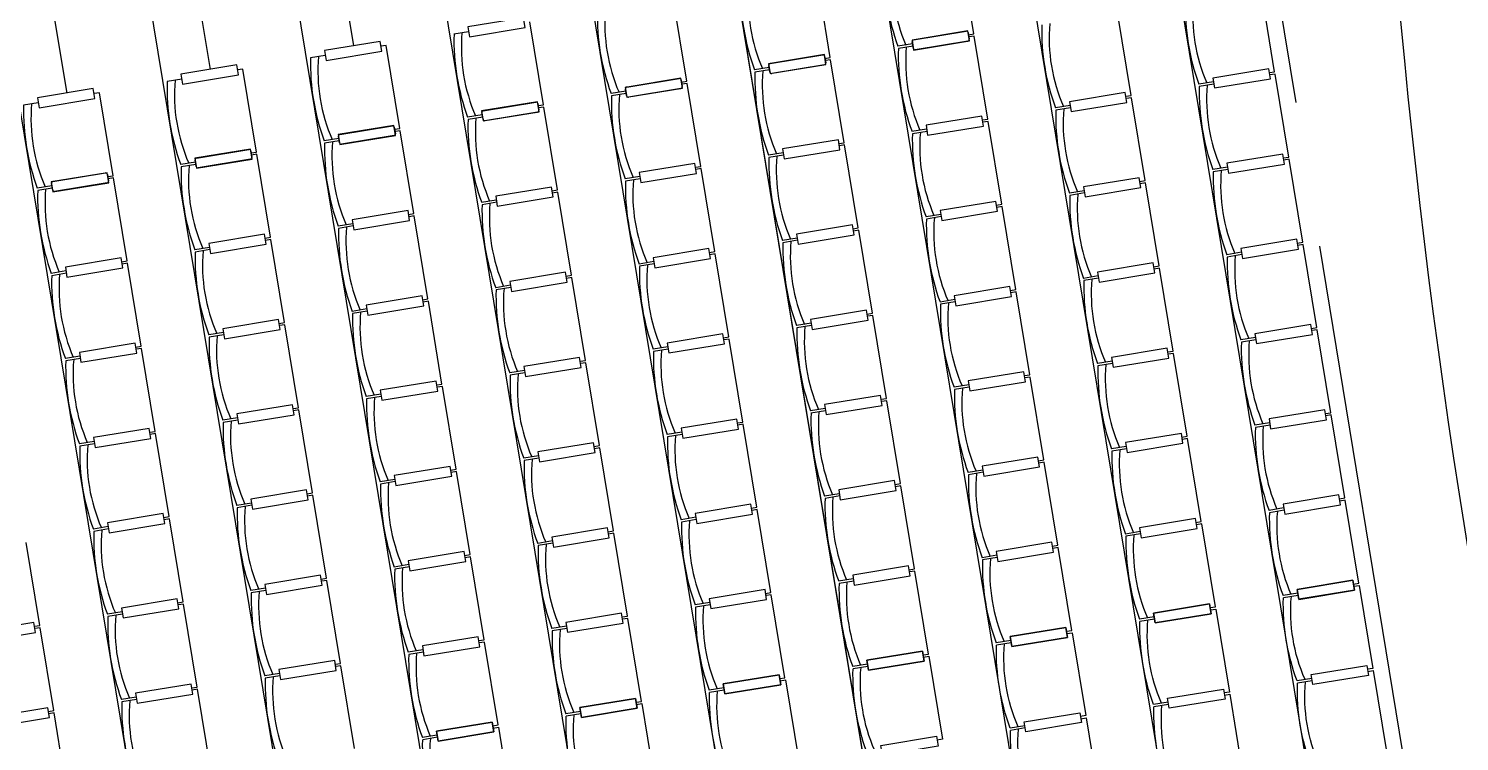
# Model space of a CAD drawing. Header units: millimetres. Extents: x 33140 to 33459, y 51582 to 51854.
# Drawn here: x 33267.44 to 33276.3, y 51649.22 to 51653.63 of the extents above; entities that cross this region are included whole.
import ezdxf

# ---------------------------------------------------------------- set-up
doc = ezdxf.new("R2010")
doc.units = ezdxf.units.MM
doc.header["$LTSCALE"] = 0.3
doc.header["$MEASUREMENT"] = 0
doc.linetypes.add('ACAD_ISO02W100', pattern=[15, 12, -3])
doc.layers.get('0').update_dxf_attribs({"linetype": 'CONTINUOUS'})
doc.layers.add('02-MURS-PORTEUR', color=1, linetype='CONTINUOUS')
doc.layers.add('08-EQUI-MEUBLE', color=8, linetype='CONTINUOUS')
doc.layers.add('POLY-SURFACE', color=1, linetype='CONTINUOUS', plot=False)

# ---------------------------------------------------------------- blocks, each defined once
blk = doc.blocks.new('AG')
blk.add_lwpolyline([(-28, 4.33), (-28, 37.33, -0.414214), (-27, 38.33), (-23, 38.33, -0.414214), (-22, 37.33), (-22, 4.33, -0.414214), (-23, 3.33), (-27, 3.33, -0.414214)], format="xyb", close=True)
blk = doc.blocks.new('AD')
for p, q in [((28, 38.33), (22, 38.33)), ((22, 38.33), (22, 3.33)), ((28, 3.33), (28, 38.33)), ((22, 3.33), (28, 3.33))]:
    blk.add_line(p, q)

msp = doc.modelspace()

# ---------------------------------------------------------------- linework, layer by layer
at = {"layer": '02-MURS-PORTEUR', "color": 8, "linetype": 'ACAD_ISO02W100'}
msp.add_line((33277.4789, 51639.8472), (33274.4093, 51658.489), dxfattribs=at)
at = {"layer": '02-MURS-PORTEUR', "color": 4}
for p, q in [((33276.0751, 51644.6797), (33274.2879, 51655.5336)), ((33275.1871, 51644.5335), (33273.3998, 51655.3873)), ((33274.299, 51644.3873), (33272.5118, 51655.2411)), ((33273.411, 51644.2411), (33271.6238, 51655.0949)), ((33272.5229, 51644.0948), (33270.7357, 51654.9487)), ((33271.6349, 51643.9486), (33269.8477, 51654.8024)), ((33269.2557, 51654.705), (33269.4509, 51653.5193)), ((33270.7469, 51643.8024), (33268.9596, 51654.6562)), ((33269.8588, 51643.6561), (33268.0716, 51654.51)), ((33268.3676, 51654.5587), (33268.5629, 51653.373)), ((33267.4796, 51654.4125), (33267.6748, 51653.2268)), ((33268.9708, 51643.5099), (33267.1836, 51654.3638))]:
    msp.add_line(p, q, dxfattribs=at)
msp.add_arc((33323.7278, 51658.1004), 48, 180.74302, 197.95813, dxfattribs=at)
at = {"layer": '08-EQUI-MEUBLE'}
for p, q in [((33273.29, 51653.5928), (33273.2055, 51654.1059)), ((33272.4019, 51653.4466), (33272.3174, 51653.9597)), ((33275.1529, 51653.3581), (33275.0684, 51653.8712)), ((33271.5139, 51653.3003), (33271.4294, 51653.8134)), ((33274.2648, 51653.2118), (33274.1803, 51653.7249)), ((33270.1631, 51653.6049), (33270.0724, 51653.59)), ((33270.6258, 51653.1541), (33270.5413, 51653.6672)), ((33269.6533, 51653.521), (33269.6205, 51653.5156)), ((33269.7378, 51653.0079), (33269.6533, 51653.521)), ((33272.9118, 51653.5305), (33272.821, 51653.5156)), ((33272.9141, 51653.5164), (33272.8233, 51653.5015)), ((33273.2571, 51653.5874), (33273.29, 51653.5928)), ((33273.2923, 51653.5787), (33273.2594, 51653.5733)), ((33273.3768, 51653.0656), (33273.2923, 51653.5787)), ((33269.2751, 51653.4587), (33269.1844, 51653.4438)), ((33272.3691, 51653.4412), (33272.4019, 51653.4466)), ((33272.4042, 51653.4325), (33272.3714, 51653.4271)), ((33272.4887, 51652.9194), (33272.4042, 51653.4325)), ((33268.7653, 51653.3747), (33268.7324, 51653.3693)), ((33268.8498, 51652.8617), (33268.7653, 51653.3747)), ((33272.0237, 51653.3843), (33271.933, 51653.3693)), ((33272.026, 51653.3702), (33271.9353, 51653.3553)), ((33275.12, 51653.3527), (33275.1529, 51653.3581)), ((33275.1552, 51653.344), (33275.1223, 51653.3386)), ((33275.2397, 51652.8309), (33275.1552, 51653.344)), ((33268.3871, 51653.3125), (33268.2963, 51653.2975)), ((33271.481, 51653.2949), (33271.5139, 51653.3003)), ((33271.5162, 51653.2862), (33271.4833, 51653.2808)), ((33271.6007, 51652.7732), (33271.5162, 51653.2862)), ((33274.7747, 51653.2958), (33274.6839, 51653.2808)), ((33274.777, 51653.2817), (33274.6862, 51653.2667)), ((33267.499, 51653.1662), (33267.4083, 51653.1513)), ((33267.8772, 51653.2285), (33267.8444, 51653.2231)), ((33267.9617, 51652.7154), (33267.8772, 51653.2285)), ((33271.1357, 51653.2381), (33271.0449, 51653.2231)), ((33271.138, 51653.224), (33271.0473, 51653.209)), ((33274.232, 51653.2064), (33274.2648, 51653.2118)), ((33274.2671, 51653.1977), (33274.2343, 51653.1923)), ((33274.3516, 51652.6846), (33274.2671, 51653.1977)), ((33270.2476, 51653.0918), (33270.1569, 51653.0769)), ((33270.25, 51653.0777), (33270.1592, 51653.0628)), ((33270.593, 51653.1487), (33270.6258, 51653.1541)), ((33270.6282, 51653.14), (33270.5953, 51653.1346)), ((33270.7126, 51652.6269), (33270.6282, 51653.14)), ((33273.8866, 51653.1496), (33273.7959, 51653.1346)), ((33273.8889, 51653.1355), (33273.7982, 51653.1205)), ((33269.7049, 51653.0025), (33269.7378, 51653.0079)), ((33269.7401, 51652.9938), (33269.7073, 51652.9884)), ((33269.8246, 51652.4807), (33269.7401, 51652.9938)), ((33272.9986, 51653.0033), (33272.9078, 51652.9884)), ((33273.0009, 51652.9892), (33272.9102, 51652.9743)), ((33273.3439, 51653.0602), (33273.3768, 51653.0656)), ((33273.3791, 51653.0515), (33273.3462, 51653.0461)), ((33273.4636, 51652.5384), (33273.3791, 51653.0515)), ((33269.3596, 51652.9456), (33269.2689, 51652.9307)), ((33269.3619, 51652.9315), (33269.2712, 51652.9166)), ((33272.4559, 51652.914), (33272.4887, 51652.9194)), ((33272.491, 51652.9053), (33272.4582, 51652.8999)), ((33272.5755, 51652.3922), (33272.491, 51652.9053)), ((33268.8169, 51652.8562), (33268.8498, 51652.8617)), ((33268.8521, 51652.8476), (33268.8192, 51652.8421)), ((33268.9366, 51652.3345), (33268.8521, 51652.8476)), ((33272.1105, 51652.8571), (33272.0198, 51652.8422)), ((33272.1128, 51652.843), (33272.0221, 51652.8281)), ((33275.2068, 51652.8255), (33275.2397, 51652.8309)), ((33275.242, 51652.8168), (33275.2091, 51652.8114)), ((33275.3265, 51652.3037), (33275.242, 51652.8168)), ((33268.4716, 51652.7994), (33268.3808, 51652.7844)), ((33268.4739, 51652.7853), (33268.3831, 51652.7703)), ((33271.5678, 51652.7677), (33271.6007, 51652.7732)), ((33271.603, 51652.7591), (33271.5702, 51652.7536)), ((33271.6875, 51652.246), (33271.603, 51652.7591)), ((33274.8615, 51652.7686), (33274.7707, 51652.7537)), ((33274.8638, 51652.7545), (33274.773, 51652.7396)), ((33267.5835, 51652.6532), (33267.4928, 51652.6382)), ((33267.5858, 51652.6391), (33267.4951, 51652.6241)), ((33267.9289, 51652.71), (33267.9617, 51652.7154)), ((33267.964, 51652.7013), (33267.9312, 51652.6959)), ((33268.0485, 51652.1882), (33267.964, 51652.7013)), ((33271.2225, 51652.7109), (33271.1318, 51652.6959)), ((33271.2248, 51652.6968), (33271.1341, 51652.6818)), ((33274.3188, 51652.6792), (33274.3516, 51652.6846)), ((33274.3539, 51652.6706), (33274.3211, 51652.6651)), ((33274.4384, 51652.1575), (33274.3539, 51652.6706)), ((33270.3344, 51652.5646), (33270.2437, 51652.5497)), ((33270.3368, 51652.5506), (33270.246, 51652.5356)), ((33270.6798, 51652.6215), (33270.7126, 51652.6269)), ((33270.715, 51652.6128), (33270.6821, 51652.6074)), ((33270.7995, 51652.0997), (33270.715, 51652.6128)), ((33273.9734, 51652.6224), (33273.8827, 51652.6074)), ((33273.9757, 51652.6083), (33273.885, 51652.5933)), ((33269.7918, 51652.4753), (33269.8246, 51652.4807)), ((33269.8269, 51652.4666), (33269.7941, 51652.4612)), ((33269.9114, 51651.9535), (33269.8269, 51652.4666)), ((33273.0854, 51652.4761), (33272.9946, 51652.4612)), ((33273.0877, 51652.462), (33272.997, 51652.4471)), ((33273.4307, 51652.533), (33273.4636, 51652.5384)), ((33273.4659, 51652.5243), (33273.433, 51652.5189)), ((33273.5504, 51652.0112), (33273.4659, 51652.5243)), ((33269.4464, 51652.4184), (33269.3557, 51652.4035)), ((33269.4487, 51652.4043), (33269.358, 51652.3894)), ((33272.5427, 51652.3868), (33272.5755, 51652.3922)), ((33272.5779, 51652.3781), (33272.545, 51652.3727)), ((33272.6623, 51651.865), (33272.5779, 51652.3781)), ((33268.9037, 51652.3291), (33268.9366, 51652.3345)), ((33268.9389, 51652.3204), (33268.906, 51652.315)), ((33269.0234, 51651.8073), (33268.9389, 51652.3204)), ((33272.1973, 51652.3299), (33272.1066, 51652.315)), ((33272.1997, 51652.3158), (33272.1089, 51652.3009)), ((33275.2936, 51652.2983), (33275.3265, 51652.3037)), ((33275.3288, 51652.2896), (33275.2959, 51652.2842)), ((33275.4133, 51651.7765), (33275.3288, 51652.2896)), ((33268.0157, 51652.1828), (33268.0485, 51652.1882)), ((33268.5584, 51652.2722), (33268.4676, 51652.2573)), ((33268.5607, 51652.2581), (33268.47, 51652.2432)), ((33271.6546, 51652.2406), (33271.6875, 51652.246)), ((33271.6898, 51652.2319), (33271.657, 51652.2265)), ((33271.7743, 51651.7188), (33271.6898, 51652.2319)), ((33274.9483, 51652.2414), (33274.8575, 51652.2265)), ((33274.9506, 51652.2273), (33274.8599, 51652.2124)), ((33267.6703, 51652.126), (33267.5796, 51652.111)), ((33267.6726, 51652.1119), (33267.5819, 51652.0969)), ((33268.0508, 51652.1741), (33268.018, 51652.1687)), ((33268.1353, 51651.6611), (33268.0508, 51652.1741)), ((33270.7666, 51652.0943), (33270.7995, 51652.0997)), ((33271.3093, 51652.1837), (33271.2186, 51652.1687)), ((33271.3116, 51652.1696), (33271.2209, 51652.1547)), ((33274.4056, 51652.1521), (33274.4384, 51652.1575)), ((33274.4407, 51652.1434), (33274.4079, 51652.138)), ((33274.5252, 51651.6303), (33274.4407, 51652.1434)), ((33270.4213, 51652.0375), (33270.3305, 51652.0225)), ((33270.4236, 51652.0234), (33270.3328, 51652.0084)), ((33270.8018, 51652.0856), (33270.7689, 51652.0802)), ((33270.8863, 51651.5726), (33270.8018, 51652.0856)), ((33273.5175, 51652.0058), (33273.5504, 51652.0112)), ((33274.0602, 51652.0952), (33273.9695, 51652.0802)), ((33274.0625, 51652.0811), (33273.9718, 51652.0661)), ((33269.8786, 51651.9481), (33269.9114, 51651.9535)), ((33269.9137, 51651.9394), (33269.8809, 51651.934)), ((33269.9982, 51651.4263), (33269.9137, 51651.9394)), ((33273.1722, 51651.949), (33273.0815, 51651.934)), ((33273.1745, 51651.9349), (33273.0838, 51651.9199)), ((33273.5527, 51651.9971), (33273.5199, 51651.9917)), ((33273.6372, 51651.484), (33273.5527, 51651.9971)), ((33269.5332, 51651.8912), (33269.4425, 51651.8763)), ((33269.5355, 51651.8771), (33269.4448, 51651.8622)), ((33272.6295, 51651.8596), (33272.6623, 51651.865)), ((33272.6647, 51651.8509), (33272.6318, 51651.8455)), ((33272.7491, 51651.3378), (33272.6647, 51651.8509)), ((33268.6452, 51651.745), (33268.5544, 51651.7301)), ((33268.9905, 51651.8019), (33269.0234, 51651.8073)), ((33269.0257, 51651.7932), (33268.9928, 51651.7878)), ((33269.1102, 51651.2801), (33269.0257, 51651.7932)), ((33272.2841, 51651.8027), (33272.1934, 51651.7878)), ((33272.2865, 51651.7886), (33272.1957, 51651.7737)), ((33275.3804, 51651.7711), (33275.4133, 51651.7765)), ((33275.4156, 51651.7624), (33275.3827, 51651.757)), ((33275.5001, 51651.2493), (33275.4156, 51651.7624)), ((33268.1025, 51651.6556), (33268.1353, 51651.6611)), ((33268.6475, 51651.7309), (33268.5568, 51651.716)), ((33271.3961, 51651.6565), (33271.3054, 51651.6416)), ((33271.7415, 51651.7134), (33271.7743, 51651.7188)), ((33271.7766, 51651.7047), (33271.7438, 51651.6993)), ((33271.8611, 51651.1916), (33271.7766, 51651.7047)), ((33275.0351, 51651.7142), (33274.9443, 51651.6993)), ((33275.0374, 51651.7001), (33274.9467, 51651.6852)), ((33267.7571, 51651.5988), (33267.6664, 51651.5838)), ((33267.7594, 51651.5847), (33267.6687, 51651.5697)), ((33268.1376, 51651.647), (33268.1048, 51651.6415)), ((33268.2221, 51651.1339), (33268.1376, 51651.647)), ((33270.8534, 51651.5671), (33270.8863, 51651.5726)), ((33271.3984, 51651.6424), (33271.3077, 51651.6275)), ((33274.147, 51651.568), (33274.0563, 51651.5531)), ((33274.4924, 51651.6249), (33274.5252, 51651.6303)), ((33274.5276, 51651.6162), (33274.4947, 51651.6108)), ((33274.612, 51651.1031), (33274.5276, 51651.6162)), ((33270.5081, 51651.5103), (33270.4173, 51651.4953)), ((33270.5104, 51651.4962), (33270.4196, 51651.4812)), ((33270.8886, 51651.5585), (33270.8557, 51651.553)), ((33270.9731, 51651.0454), (33270.8886, 51651.5585)), ((33273.6043, 51651.4786), (33273.6372, 51651.484)), ((33274.1494, 51651.5539), (33274.0586, 51651.539)), ((33269.9654, 51651.4209), (33269.9982, 51651.4263)), ((33270.0005, 51651.4122), (33269.9677, 51651.4068)), ((33270.085, 51650.8991), (33270.0005, 51651.4122)), ((33273.259, 51651.4218), (33273.1683, 51651.4068)), ((33273.2613, 51651.4077), (33273.1706, 51651.3927)), ((33273.6395, 51651.4699), (33273.6067, 51651.4645)), ((33273.724, 51650.9569), (33273.6395, 51651.4699)), ((33269.62, 51651.364), (33269.5293, 51651.3491)), ((33269.6223, 51651.35), (33269.5316, 51651.335)), ((33272.7163, 51651.3324), (33272.7491, 51651.3378)), ((33272.7515, 51651.3237), (33272.7186, 51651.3183)), ((33272.836, 51650.8106), (33272.7515, 51651.3237)), ((33268.732, 51651.2178), (33268.6412, 51651.2029)), ((33269.0773, 51651.2747), (33269.1102, 51651.2801)), ((33269.1125, 51651.266), (33269.0796, 51651.2606)), ((33269.197, 51650.7529), (33269.1125, 51651.266)), ((33272.371, 51651.2755), (33272.2802, 51651.2606)), ((33272.3733, 51651.2614), (33272.2825, 51651.2465)), ((33275.4672, 51651.2439), (33275.5001, 51651.2493)), ((33275.5024, 51651.2352), (33275.4696, 51651.2298)), ((33275.5869, 51650.7221), (33275.5024, 51651.2352)), ((33268.1893, 51651.1285), (33268.2221, 51651.1339)), ((33268.7343, 51651.2037), (33268.6436, 51651.1888)), ((33271.4829, 51651.1293), (33271.3922, 51651.1144)), ((33271.8283, 51651.1862), (33271.8611, 51651.1916)), ((33271.8634, 51651.1775), (33271.8306, 51651.1721)), ((33271.9479, 51650.6644), (33271.8634, 51651.1775)), ((33275.1219, 51651.187), (33275.0312, 51651.1721)), ((33275.1242, 51651.1729), (33275.0335, 51651.158)), ((33267.8439, 51651.0716), (33267.7532, 51651.0567)), ((33267.8463, 51651.0575), (33267.7555, 51651.0426)), ((33268.2245, 51651.1198), (33268.1916, 51651.1144)), ((33268.3089, 51650.6067), (33268.2245, 51651.1198)), ((33270.9402, 51651.04), (33270.9731, 51651.0454)), ((33271.4852, 51651.1152), (33271.3945, 51651.1003)), ((33274.2338, 51651.0408), (33274.1431, 51651.0259)), ((33274.5792, 51651.0977), (33274.612, 51651.1031)), ((33274.6144, 51651.089), (33274.5815, 51651.0836)), ((33274.6988, 51650.5759), (33274.6144, 51651.089)), ((33270.5949, 51650.9831), (33270.5041, 51650.9681)), ((33270.5972, 51650.969), (33270.5065, 51650.9541)), ((33270.9754, 51651.0313), (33270.9425, 51651.0259)), ((33271.0599, 51650.5182), (33270.9754, 51651.0313)), ((33273.6911, 51650.9515), (33273.724, 51650.9569)), ((33274.2362, 51651.0267), (33274.1454, 51651.0118)), ((33270.0522, 51650.8937), (33270.085, 51650.8991)), ((33270.0873, 51650.885), (33270.0545, 51650.8796)), ((33270.1718, 51650.3719), (33270.0873, 51650.885)), ((33273.3458, 51650.8946), (33273.2551, 51650.8796)), ((33273.3481, 51650.8805), (33273.2574, 51650.8655)), ((33273.7263, 51650.9428), (33273.6935, 51650.9374)), ((33273.8108, 51650.4297), (33273.7263, 51650.9428)), ((33269.7068, 51650.8369), (33269.6161, 51650.8219)), ((33269.7091, 51650.8228), (33269.6184, 51650.8078)), ((33272.8031, 51650.8052), (33272.836, 51650.8106)), ((33272.8383, 51650.7965), (33272.8054, 51650.7911)), ((33272.9228, 51650.2834), (33272.8383, 51650.7965)), ((33268.8188, 51650.6906), (33268.7281, 51650.6757)), ((33269.1641, 51650.7475), (33269.197, 51650.7529)), ((33269.1993, 51650.7388), (33269.1665, 51650.7334)), ((33269.2838, 51650.2257), (33269.1993, 51650.7388)), ((33272.4578, 51650.7484), (33272.367, 51650.7334)), ((33272.4601, 51650.7343), (33272.3693, 51650.7193)), ((33275.554, 51650.7167), (33275.5869, 51650.7221)), ((33275.5892, 51650.708), (33275.5564, 51650.7026)), ((33275.6737, 51650.1949), (33275.5892, 51650.708)), ((33268.2761, 51650.6013), (33268.3089, 51650.6067)), ((33268.3113, 51650.5926), (33268.2784, 51650.5872)), ((33268.3958, 51650.0795), (33268.3113, 51650.5926)), ((33268.8211, 51650.6765), (33268.7304, 51650.6616)), ((33271.5697, 51650.6021), (33271.479, 51650.5872)), ((33271.9151, 51650.659), (33271.9479, 51650.6644)), ((33271.9502, 51650.6503), (33271.9174, 51650.6449)), ((33272.0347, 51650.1372), (33271.9502, 51650.6503)), ((33275.2087, 51650.6599), (33275.118, 51650.6449)), ((33275.211, 51650.6458), (33275.1203, 51650.6308)), ((33267.9307, 51650.5444), (33267.84, 51650.5295)), ((33267.9331, 51650.5303), (33267.8423, 51650.5154)), ((33271.027, 51650.5128), (33271.0599, 51650.5182)), ((33271.0622, 51650.5041), (33271.0293, 51650.4987)), ((33271.1467, 51649.991), (33271.0622, 51650.5041)), ((33271.572, 51650.588), (33271.4813, 51650.5731)), ((33274.3206, 51650.5136), (33274.2299, 51650.4987)), ((33274.666, 51650.5705), (33274.6988, 51650.5759)), ((33274.7012, 51650.5618), (33274.6683, 51650.5564)), ((33274.7857, 51650.0487), (33274.7012, 51650.5618)), ((33267.5077, 51649.9333), (33267.4232, 51650.4464)), ((33270.6817, 51650.4559), (33270.5909, 51650.441)), ((33270.684, 51650.4418), (33270.5933, 51650.4269)), ((33273.778, 51650.4243), (33273.8108, 51650.4297)), ((33273.8131, 51650.4156), (33273.7803, 51650.4102)), ((33273.8976, 51649.9025), (33273.8131, 51650.4156)), ((33274.323, 51650.4995), (33274.2322, 51650.4846)), ((33270.139, 51650.3665), (33270.1718, 51650.3719)), ((33270.1742, 51650.3579), (33270.1413, 51650.3524)), ((33270.2586, 51649.8448), (33270.1742, 51650.3579)), ((33273.4326, 51650.3674), (33273.3419, 51650.3525)), ((33273.4349, 51650.3533), (33273.3442, 51650.3384)), ((33269.7936, 51650.3097), (33269.7029, 51650.2947)), ((33269.796, 51650.2956), (33269.7052, 51650.2806)), ((33272.8899, 51650.278), (33272.9228, 51650.2834)), ((33272.9251, 51650.2693), (33272.8922, 51650.2639)), ((33273.0096, 51649.7563), (33272.9251, 51650.2693)), ((33268.9056, 51650.1634), (33268.8149, 51650.1485)), ((33269.2509, 51650.2203), (33269.2838, 51650.2257)), ((33269.2861, 51650.2116), (33269.2533, 51650.2062)), ((33269.3706, 51649.6985), (33269.2861, 51650.2116)), ((33272.5446, 51650.2212), (33272.4538, 51650.2062)), ((33272.5469, 51650.2071), (33272.4562, 51650.1921)), ((33275.6408, 51650.1895), (33275.6737, 51650.1949)), ((33275.6432, 51650.1754), (33275.676, 51650.1808)), ((33275.676, 51650.1808), (33275.7605, 51649.6678)), ((33268.3629, 51650.0741), (33268.3958, 51650.0795)), ((33268.3981, 51650.0654), (33268.3652, 51650.06)), ((33268.4826, 51649.5523), (33268.3981, 51650.0654)), ((33268.9079, 51650.1494), (33268.8172, 51650.1344)), ((33271.6565, 51650.0749), (33271.5658, 51650.06)), ((33271.6588, 51650.0608), (33271.5681, 51650.0459)), ((33272.0019, 51650.1318), (33272.0347, 51650.1372)), ((33272.037, 51650.1231), (33272.0042, 51650.1177)), ((33272.1215, 51649.61), (33272.037, 51650.1231)), ((33275.2955, 51650.1327), (33275.2048, 51650.1177)), ((33275.2978, 51650.1186), (33275.2071, 51650.1036)), ((33268.0176, 51650.0172), (33267.9268, 51650.0023)), ((33268.0199, 51650.0031), (33267.9291, 51649.9882)), ((33271.1138, 51649.9856), (33271.1467, 51649.991)), ((33271.149, 51649.9769), (33271.1162, 51649.9715)), ((33271.2335, 51649.4638), (33271.149, 51649.9769)), ((33274.4075, 51649.9864), (33274.3167, 51649.9715)), ((33274.4098, 51649.9723), (33274.319, 51649.9574)), ((33274.7528, 51650.0433), (33274.7857, 51650.0487)), ((33274.7551, 51650.0292), (33274.788, 51650.0346)), ((33274.788, 51650.0346), (33274.8725, 51649.5215)), ((33267.4749, 51649.9279), (33267.5077, 51649.9333)), ((33267.51, 51649.9192), (33267.4772, 51649.9138)), ((33267.5945, 51649.4061), (33267.51, 51649.9192)), ((33270.7685, 51649.9287), (33270.6778, 51649.9138)), ((33270.7708, 51649.9146), (33270.6801, 51649.8997)), ((33273.8648, 51649.8971), (33273.8976, 51649.9025)), ((33273.8671, 51649.883), (33273.8999, 51649.8884)), ((33273.8999, 51649.8884), (33273.9844, 51649.3753)), ((33270.2258, 51649.8394), (33270.2586, 51649.8448)), ((33270.261, 51649.8307), (33270.2281, 51649.8253)), ((33270.3454, 51649.3176), (33270.261, 51649.8307)), ((33273.5194, 51649.8402), (33273.4287, 51649.8253)), ((33273.5217, 51649.8261), (33273.431, 51649.8112)), ((33269.8804, 51649.7825), (33269.7897, 51649.7675)), ((33269.8828, 51649.7684), (33269.792, 51649.7535)), ((33272.9767, 51649.7508), (33273.0096, 51649.7563)), ((33272.979, 51649.7368), (33273.0119, 51649.7422)), ((33273.0119, 51649.7422), (33273.0964, 51649.2291)), ((33268.9924, 51649.6363), (33268.9017, 51649.6213)), ((33268.9947, 51649.6222), (33268.904, 51649.6072)), ((33269.3377, 51649.6931), (33269.3706, 51649.6985)), ((33269.3729, 51649.6844), (33269.3401, 51649.679)), ((33269.4574, 51649.1713), (33269.3729, 51649.6844)), ((33272.6314, 51649.694), (33272.5406, 51649.679)), ((33272.6337, 51649.6799), (33272.543, 51649.6649)), ((33275.7605, 51649.6678), (33275.7277, 51649.6623)), ((33275.73, 51649.6482), (33275.7628, 51649.6537)), ((33275.7628, 51649.6537), (33275.8473, 51649.1406)), ((33268.4497, 51649.5469), (33268.4826, 51649.5523)), ((33268.4849, 51649.5382), (33268.452, 51649.5328)), ((33268.5694, 51649.0251), (33268.4849, 51649.5382)), ((33271.7433, 51649.5478), (33271.6526, 51649.5328)), ((33271.7457, 51649.5337), (33271.6549, 51649.5187)), ((33272.0887, 51649.6046), (33272.1215, 51649.61)), ((33272.091, 51649.5905), (33272.1239, 51649.5959)), ((33272.1239, 51649.5959), (33272.2083, 51649.0828)), ((33275.3823, 51649.6055), (33275.2916, 51649.5905)), ((33275.3846, 51649.5914), (33275.2939, 51649.5764)), ((33268.1044, 51649.49), (33268.0136, 51649.4751)), ((33268.1067, 51649.4759), (33268.0159, 51649.461)), ((33271.2006, 51649.4584), (33271.2335, 51649.4638)), ((33271.203, 51649.4443), (33271.2358, 51649.4497)), ((33271.2358, 51649.4497), (33271.3203, 51648.9366)), ((33274.4943, 51649.4593), (33274.4035, 51649.4443)), ((33274.4966, 51649.4452), (33274.4059, 51649.4302)), ((33274.8725, 51649.5215), (33274.8396, 51649.5161)), ((33274.8419, 51649.502), (33274.8748, 51649.5074)), ((33274.8748, 51649.5074), (33274.9593, 51648.9943)), ((33267.5617, 51649.4007), (33267.5945, 51649.4061)), ((33267.5968, 51649.392), (33267.564, 51649.3866)), ((33267.6813, 51648.8789), (33267.5968, 51649.392)), ((33270.8553, 51649.4015), (33270.7646, 51649.3866)), ((33270.8576, 51649.3874), (33270.7669, 51649.3725)), ((33273.9844, 51649.3753), (33273.9516, 51649.3699)), ((33273.9539, 51649.3558), (33273.9867, 51649.3612)), ((33273.9867, 51649.3612), (33274.0712, 51648.8481)), ((33270.3126, 51649.3122), (33270.3454, 51649.3176)), ((33270.3149, 51649.2981), (33270.3478, 51649.3035)), ((33270.3478, 51649.3035), (33270.4323, 51648.7904)), ((33273.6062, 51649.313), (33273.5155, 51649.2981)), ((33273.6085, 51649.2989), (33273.5178, 51649.284)), ((33269.9672, 51649.2553), (33269.8765, 51649.2404)), ((33269.9696, 51649.2412), (33269.8788, 51649.2263)), ((33273.0964, 51649.2291), (33273.0635, 51649.2237))]:
    msp.add_line(p, q, dxfattribs=at)
for centre, major_axis, start_param, end_param in [((33274.0122, 51653.9752), (-0.2154, 1.3081), 1.373401, 1.768192), ((33273.7655, 51653.9346), (-0.166, 1.0081), 1.313473, 1.82812), ((33273.1241, 51653.829), (-0.2154, 1.3081), 1.373401, 1.768192), ((33272.8775, 51653.7884), (-0.166, 1.0081), 1.313473, 1.82812), ((33275.8751, 51653.7405), (-0.2154, 1.3081), 1.373401, 1.768192), ((33275.6284, 51653.6999), (-0.166, 1.0081), 1.313473, 1.82812), ((33272.2361, 51653.6828), (-0.2154, 1.3081), 1.373401, 1.768192), ((33271.9894, 51653.6421), (-0.166, 1.0081), 1.313473, 1.82812), ((33274.987, 51653.5943), (-0.2154, 1.3081), 1.373401, 1.768192), ((33274.7403, 51653.5536), (-0.166, 1.0081), 1.313473, 1.82812), ((33271.3481, 51653.5365), (-0.2154, 1.3081), 1.373401, 1.768192), ((33271.1014, 51653.4959), (-0.166, 1.0081), 1.313473, 1.82812), ((33270.46, 51653.3903), (-0.2154, 1.3081), 1.373401, 1.768192), ((33270.2133, 51653.3497), (-0.166, 1.0081), 1.313473, 1.82812), ((33274.099, 51653.448), (-0.2154, 1.3081), 1.373401, 1.768192), ((33273.8523, 51653.4074), (-0.166, 1.0081), 1.313473, 1.82812), ((33273.2109, 51653.3018), (-0.2154, 1.3081), 1.373401, 1.768192), ((33272.9643, 51653.2612), (-0.166, 1.0081), 1.313473, 1.82812), ((33269.572, 51653.2441), (-0.2154, 1.3081), 1.373401, 1.768192), ((33269.3253, 51653.2035), (-0.166, 1.0081), 1.313473, 1.82812), ((33275.9619, 51653.2133), (-0.2154, 1.3081), 1.373401, 1.768192), ((33275.7152, 51653.1727), (-0.166, 1.0081), 1.313473, 1.82812), ((33272.3229, 51653.1556), (-0.2154, 1.3081), 1.373401, 1.768192), ((33272.0762, 51653.115), (-0.166, 1.0081), 1.313473, 1.82812), ((33268.6839, 51653.0979), (-0.2154, 1.3081), 1.373401, 1.768192), ((33268.4372, 51653.0572), (-0.166, 1.0081), 1.313473, 1.82812), ((33275.0738, 51653.0671), (-0.2154, 1.3081), 1.373401, 1.768192), ((33274.8272, 51653.0265), (-0.166, 1.0081), 1.313473, 1.82812), ((33271.4349, 51653.0093), (-0.2154, 1.3081), 1.373401, 1.768192), ((33271.1882, 51652.9687), (-0.166, 1.0081), 1.313473, 1.82812), ((33270.5468, 51652.8631), (-0.2154, 1.3081), 1.373401, 1.768192), ((33270.3001, 51652.8225), (-0.166, 1.0081), 1.313473, 1.82812), ((33274.1858, 51652.9208), (-0.2154, 1.3081), 1.373401, 1.768192), ((33273.9391, 51652.8802), (-0.166, 1.0081), 1.313473, 1.82812), ((33273.2978, 51652.7746), (-0.2154, 1.3081), 1.373401, 1.768192), ((33273.0511, 51652.734), (-0.166, 1.0081), 1.313473, 1.82812), ((33269.6588, 51652.7169), (-0.2154, 1.3081), 1.373401, 1.768192), ((33269.4121, 51652.6763), (-0.166, 1.0081), 1.313473, 1.82812), ((33276.0487, 51652.6861), (-0.2154, 1.3081), 1.373401, 1.768192), ((33275.802, 51652.6455), (-0.166, 1.0081), 1.313473, 1.82812), ((33268.5241, 51652.53), (-0.166, 1.0081), 1.313473, 1.82812), ((33272.4097, 51652.6284), (-0.2154, 1.3081), 1.373401, 1.768192), ((33272.163, 51652.5878), (-0.166, 1.0081), 1.313473, 1.82812), ((33268.7707, 51652.5707), (-0.2154, 1.3081), 1.373401, 1.768192), ((33271.275, 51652.4415), (-0.166, 1.0081), 1.313473, 1.82812), ((33275.1606, 51652.5399), (-0.2154, 1.3081), 1.373401, 1.768192), ((33274.914, 51652.4993), (-0.166, 1.0081), 1.313473, 1.82812), ((33271.5217, 51652.4822), (-0.2154, 1.3081), 1.373401, 1.768192), ((33274.0259, 51652.353), (-0.166, 1.0081), 1.313473, 1.82812), ((33270.6336, 51652.3359), (-0.2154, 1.3081), 1.373401, 1.768192), ((33270.3869, 51652.2953), (-0.166, 1.0081), 1.313473, 1.82812), ((33274.2726, 51652.3937), (-0.2154, 1.3081), 1.373401, 1.768192), ((33273.3846, 51652.2474), (-0.2154, 1.3081), 1.373401, 1.768192), ((33273.1379, 51652.2068), (-0.166, 1.0081), 1.313473, 1.82812), ((33269.7456, 51652.1897), (-0.2154, 1.3081), 1.373401, 1.768192), ((33269.4989, 51652.1491), (-0.166, 1.0081), 1.313473, 1.82812), ((33276.1355, 51652.1589), (-0.2154, 1.3081), 1.373401, 1.768192), ((33275.8888, 51652.1183), (-0.166, 1.0081), 1.313473, 1.82812), ((33268.6109, 51652.0029), (-0.166, 1.0081), 1.313473, 1.82812), ((33272.4965, 51652.1012), (-0.2154, 1.3081), 1.373401, 1.768192), ((33272.2498, 51652.0606), (-0.166, 1.0081), 1.313473, 1.82812), ((33268.8575, 51652.0435), (-0.2154, 1.3081), 1.373401, 1.768192), ((33271.3618, 51651.9144), (-0.166, 1.0081), 1.313473, 1.82812), ((33275.2474, 51652.0127), (-0.2154, 1.3081), 1.373401, 1.768192), ((33275.0008, 51651.9721), (-0.166, 1.0081), 1.313473, 1.82812), ((33271.6085, 51651.955), (-0.2154, 1.3081), 1.373401, 1.768192), ((33274.1127, 51651.8259), (-0.166, 1.0081), 1.313473, 1.82812), ((33270.7204, 51651.8087), (-0.2154, 1.3081), 1.373401, 1.768192), ((33270.4738, 51651.7681), (-0.166, 1.0081), 1.313473, 1.82812), ((33274.3594, 51651.8665), (-0.2154, 1.3081), 1.373401, 1.768192), ((33273.4714, 51651.7202), (-0.2154, 1.3081), 1.373401, 1.768192), ((33273.2247, 51651.6796), (-0.166, 1.0081), 1.313473, 1.82812), ((33269.8324, 51651.6625), (-0.2154, 1.3081), 1.373401, 1.768192), ((33269.5857, 51651.6219), (-0.166, 1.0081), 1.313473, 1.82812), ((33276.2223, 51651.6317), (-0.2154, 1.3081), 1.373401, 1.768192), ((33275.9756, 51651.5911), (-0.166, 1.0081), 1.313473, 1.82812), ((33268.9444, 51651.5163), (-0.2154, 1.3081), 1.373401, 1.768192), ((33268.6977, 51651.4757), (-0.166, 1.0081), 1.313473, 1.82812), ((33272.5833, 51651.574), (-0.2154, 1.3081), 1.373401, 1.768192), ((33272.3366, 51651.5334), (-0.166, 1.0081), 1.313473, 1.82812), ((33271.6953, 51651.4278), (-0.2154, 1.3081), 1.373401, 1.768192), ((33271.4486, 51651.3872), (-0.166, 1.0081), 1.313473, 1.82812), ((33275.3343, 51651.4855), (-0.2154, 1.3081), 1.373401, 1.768192), ((33275.0876, 51651.4449), (-0.166, 1.0081), 1.313473, 1.82812), ((33274.4462, 51651.3393), (-0.2154, 1.3081), 1.373401, 1.768192), ((33274.1995, 51651.2987), (-0.166, 1.0081), 1.313473, 1.82812), ((33270.8072, 51651.2816), (-0.2154, 1.3081), 1.373401, 1.768192), ((33270.5606, 51651.2409), (-0.166, 1.0081), 1.313473, 1.82812), ((33273.5582, 51651.1931), (-0.2154, 1.3081), 1.373401, 1.768192), ((33273.3115, 51651.1524), (-0.166, 1.0081), 1.313473, 1.82812), ((33269.9192, 51651.1353), (-0.2154, 1.3081), 1.373401, 1.768192), ((33269.6725, 51651.0947), (-0.166, 1.0081), 1.313473, 1.82812), ((33276.3091, 51651.1046), (-0.2154, 1.3081), 1.373401, 1.768192), ((33276.0624, 51651.0639), (-0.166, 1.0081), 1.313473, 1.82812), ((33269.0312, 51650.9891), (-0.2154, 1.3081), 1.373401, 1.768192), ((33268.7845, 51650.9485), (-0.166, 1.0081), 1.313473, 1.82812), ((33272.6701, 51651.0468), (-0.2154, 1.3081), 1.373401, 1.768192), ((33272.4235, 51651.0062), (-0.166, 1.0081), 1.313473, 1.82812), ((33271.7821, 51650.9006), (-0.2154, 1.3081), 1.373401, 1.768192), ((33271.5354, 51650.86), (-0.166, 1.0081), 1.313473, 1.82812), ((33275.4211, 51650.9583), (-0.2154, 1.3081), 1.373401, 1.768192), ((33275.1744, 51650.9177), (-0.166, 1.0081), 1.313473, 1.82812), ((33274.533, 51650.8121), (-0.2154, 1.3081), 1.373401, 1.768192), ((33274.2863, 51650.7715), (-0.166, 1.0081), 1.313473, 1.82812), ((33270.8941, 51650.7544), (-0.2154, 1.3081), 1.373401, 1.768192), ((33270.6474, 51650.7138), (-0.166, 1.0081), 1.313473, 1.82812), ((33273.645, 51650.6659), (-0.2154, 1.3081), 1.373401, 1.768192), ((33273.3983, 51650.6253), (-0.166, 1.0081), 1.313473, 1.82812), ((33270.006, 51650.6081), (-0.2154, 1.3081), 1.373401, 1.768192), ((33269.7593, 51650.5675), (-0.166, 1.0081), 1.313473, 1.82812), ((33276.3959, 51650.5774), (-0.2154, 1.3081), 1.373401, 1.768192), ((33276.1492, 51650.5367), (-0.166, 1.0081), 1.313473, 1.82812), ((33269.118, 51650.4619), (-0.2154, 1.3081), 1.373401, 1.768192), ((33268.8713, 51650.4213), (-0.166, 1.0081), 1.313473, 1.82812), ((33272.7569, 51650.5196), (-0.2154, 1.3081), 1.373401, 1.768192), ((33272.5103, 51650.479), (-0.166, 1.0081), 1.313473, 1.82812), ((33271.8689, 51650.3734), (-0.2154, 1.3081), 1.373401, 1.768192), ((33271.6222, 51650.3328), (-0.166, 1.0081), 1.313473, 1.82812), ((33275.5079, 51650.4311), (-0.2154, 1.3081), 1.373401, 1.768192), ((33275.2612, 51650.3905), (-0.166, 1.0081), 1.313473, 1.82812), ((33274.6198, 51650.2849), (-0.2154, 1.3081), 1.373401, 1.768192), ((33274.3732, 51650.2443), (-0.166, 1.0081), 1.313473, 1.82812), ((33270.9809, 51650.2272), (-0.2154, 1.3081), 1.373401, 1.768192), ((33270.7342, 51650.1866), (-0.166, 1.0081), 1.313473, 1.82812), ((33273.7318, 51650.1387), (-0.2154, 1.3081), 1.373401, 1.768192), ((33273.4851, 51650.0981), (-0.166, 1.0081), 1.313473, 1.82812), ((33270.0928, 51650.081), (-0.2154, 1.3081), 1.373401, 1.768192), ((33269.8461, 51650.0403), (-0.166, 1.0081), 1.313473, 1.82812), ((33269.2048, 51649.9347), (-0.2154, 1.3081), 1.373401, 1.768192), ((33268.9581, 51649.8941), (-0.166, 1.0081), 1.313473, 1.82812), ((33272.8437, 51649.9925), (-0.2154, 1.3081), 1.373401, 1.768192), ((33272.5971, 51649.9518), (-0.166, 1.0081), 1.313473, 1.82812), ((33271.9557, 51649.8462), (-0.2154, 1.3081), 1.373401, 1.768192), ((33271.709, 51649.8056), (-0.166, 1.0081), 1.313473, 1.82812), ((33271.0677, 51649.7), (-0.2154, 1.3081), 1.373401, 1.768192), ((33270.821, 51649.6594), (-0.166, 1.0081), 1.313473, 1.82812), ((33270.1796, 51649.5538), (-0.2154, 1.3081), 1.373401, 1.768192), ((33269.9329, 51649.5132), (-0.166, 1.0081), 1.313473, 1.82812), ((33269.2916, 51649.4075), (-0.2154, 1.3081), 1.373401, 1.768192), ((33269.0449, 51649.3669), (-0.166, 1.0081), 1.313473, 1.82812)]:
    msp.add_ellipse(centre, major_axis=major_axis, ratio=0.961538, start_param=start_param, end_param=end_param, dxfattribs=at)
at = {"layer": '08-EQUI-MEUBLE', "extrusion": (0, 0, -1)}
for centre, major_axis, start_param, end_param in [((33276.4827, 51650.0502), (0.2154, -1.3081), 1.373401, 1.768192), ((33276.236, 51650.0096), (0.166, -1.0081), 1.313473, 1.82812), ((33275.5947, 51649.904), (0.2154, -1.3081), 1.373401, 1.768192), ((33275.348, 51649.8633), (0.166, -1.0081), 1.313473, 1.82812), ((33274.7066, 51649.7577), (0.2154, -1.3081), 1.373401, 1.768192), ((33274.46, 51649.7171), (0.166, -1.0081), 1.313473, 1.82812), ((33273.8186, 51649.6115), (0.2154, -1.3081), 1.373401, 1.768192), ((33273.5719, 51649.5709), (0.166, -1.0081), 1.313473, 1.82812), ((33276.5695, 51649.523), (0.2154, -1.3081), 1.373401, 1.768192), ((33276.3229, 51649.4824), (0.166, -1.0081), 1.313473, 1.82812), ((33272.9306, 51649.4653), (0.2154, -1.3081), 1.373401, 1.768192), ((33272.6839, 51649.4246), (0.166, -1.0081), 1.313473, 1.82812), ((33272.0425, 51649.319), (0.2154, -1.3081), 1.373401, 1.768192), ((33271.7958, 51649.2784), (0.166, -1.0081), 1.313473, 1.82812), ((33275.6815, 51649.3768), (0.2154, -1.3081), 1.373401, 1.768192), ((33275.4348, 51649.3361), (0.166, -1.0081), 1.313473, 1.82812), ((33274.7934, 51649.2305), (0.2154, -1.3081), 1.373401, 1.768192), ((33274.5468, 51649.1899), (0.166, -1.0081), 1.313473, 1.82812), ((33271.1545, 51649.1728), (0.2154, -1.3081), 1.373401, 1.768192), ((33270.9078, 51649.1322), (0.166, -1.0081), 1.313473, 1.82812)]:
    msp.add_ellipse(centre, major_axis=major_axis, ratio=0.961538, start_param=start_param, end_param=end_param, dxfattribs=at)
at = {"layer": 'POLY-SURFACE'}
for points in [[(33259.0309, 51634.0224), (33283.6388, 51638.0744), (33282.8021, 51643.156), (33279.4571, 51642.6052), (33279.2598, 51642.5727), (33279.3573, 51641.9807), (33274.5224, 51641.1846), (33273.411, 51644.2411), (33271.6238, 51655.0949), (33271.6588, 51658.1881), (33272.1236, 51658.214), (33272.9663, 51657.352), (33274.3749, 51658.7291), (33276.3421, 51659.0607), (33276.5395, 51659.0932), (33276.5801, 51658.8464), (33276.7774, 51658.8789), (33280.1224, 51659.4297), (33279.5456, 51662.9326), (33277.9471, 51662.6694), (33277.8902, 51663.0147), (33275.2557, 51662.5809), (33275.1908, 51662.9756), (33254.8158, 51659.6206)], [(33285.7721, 51643.645), (33279.2598, 51642.5727), (33279.3573, 51641.9807), (33274.5224, 51641.1846), (33273.411, 51644.2411), (33271.6238, 51655.0949), (33271.6588, 51658.1881), (33272.1236, 51658.214), (33272.9663, 51657.352), (33274.3749, 51658.7291), (33276.3421, 51659.0607), (33276.5395, 51659.0932), (33276.5801, 51658.8464), (33283.0924, 51659.9188)]]:
    msp.add_lwpolyline(points, close=True, dxfattribs=at)

# ---------------------------------------------------------------- block references
at = {"layer": '08-EQUI-MEUBLE', "yscale": 0.009999999998770808, "zscale": 0.0104, "rotation": 99.3505736515276}
for name, p, xscale in [('AD', (33270.5836, 51653.4107), 0.01040000000054615), ('AG', (33273.2489, 51653.8423), 0.01040000000054615), ('AD', (33273.3334, 51653.3292), 0.01040000000054615), ('AD', (33269.6956, 51653.2644), 0.01040000000054615), ('AG', (33272.3608, 51653.6961), 0.01040000000054615), ('AD', (33272.4453, 51653.183), 0.01040000000054615), ('AD', (33268.8075, 51653.1182), 0.01040000000054615), ('AD', (33275.1963, 51653.0945), 0.01040000000054615), ('AD', (33267.9195, 51652.972), 0.01040000000054615), ('AG', (33271.4728, 51653.5498), 0.01040000000054615), ('AD', (33271.5573, 51653.0367), 0.01040000000054615), ('AG', (33270.5848, 51653.4036), 0.01040000000054615), ('AD', (33270.6692, 51652.8905), 0.01040000000054615), ('AD', (33274.3082, 51652.9482), 0.01040000000054615), ('AD', (33273.4202, 51652.802), 0.01040000000054615), ('AG', (33269.6967, 51653.2574), 0.01040000000054615), ('AD', (33269.7812, 51652.7443), 0.01040000000054615), ('AD', (33272.5321, 51652.6558), 0.01040000000054615), ('AG', (33268.8087, 51653.1112), 0.01040000000054615), ('AD', (33268.8932, 51652.5981), 0.01040000000054615), ('AD', (33275.2831, 51652.5673), 0.01040000000054615), ('AG', (33267.9206, 51652.9649), 0.01040000000054615), ('AD', (33268.0051, 51652.4518), 0.01040000000054615), ('AD', (33271.6441, 51652.5096), 0.01040000000054615), ('AD', (33270.756, 51652.3633), 0.01040000000054615), ('AD', (33274.395, 51652.4211), 0.01040000000054615), ('AD', (33273.507, 51652.2748), 0.01040000000054615), ('AD', (33269.868, 51652.2171), 0.01040000000054615), ('AD', (33272.6189, 51652.1286), 0.01040000000054615), ('AD', (33268.98, 51652.0709), 0.01040000000054615), ('AD', (33275.3699, 51652.0401), 0.01040000000054615), ('AD', (33268.0919, 51651.9246), 0.01040000000054615), ('AD', (33271.7309, 51651.9824), 0.01040000000054615), ('AD', (33270.8429, 51651.8361), 0.01040000000054615), ('AD', (33274.4818, 51651.8939), 0.01040000000054615), ('AD', (33273.5938, 51651.7476), 0.01040000000054615), ('AD', (33269.9548, 51651.6899), 0.01040000000054615), ('AD', (33272.7057, 51651.6014), 0.01040000000054615), ('AD', (33269.0668, 51651.5437), 0.01040000000054615), ('AD', (33275.4567, 51651.5129), 0.01040000000054615), ('AD', (33268.1787, 51651.3975), 0.01040000000054615), ('AD', (33271.8177, 51651.4552), 0.01040000000054615), ('AD', (33270.9297, 51651.309), 0.01040000000054615), ('AD', (33274.5686, 51651.3667), 0.01040000000054615), ('AD', (33273.6806, 51651.2205), 0.01040000000054615), ('AD', (33270.0416, 51651.1627), 0.01040000000054615), ('AD', (33272.7926, 51651.0742), 0.01040000000054615), ('AD', (33269.1536, 51651.0165), 0.01040000000054615), ('AD', (33275.5435, 51650.9857), 0.01040000000054615), ('AD', (33268.2655, 51650.8703), 0.01040000000054615), ('AD', (33271.9045, 51650.928), 0.01040000000054615), ('AD', (33271.0165, 51650.7818), 0.01040000000054615), ('AD', (33274.6554, 51650.8395), 0.01040000000054615), ('AD', (33273.7674, 51650.6933), 0.01040000000054615), ('AD', (33270.1284, 51650.6355), 0.01040000000054615), ('AD', (33269.2404, 51650.4893), 0.01040000000054615), ('AD', (33272.8794, 51650.547), 0.01040000000054615), ('AD', (33271.9913, 51650.4008), 0.01040000000054615), ('AD', (33275.6303, 51650.4585), 0.01040000000054615), ('AD', (33268.3523, 51650.3431), 0.01040000000054615), ('AD', (33274.7423, 51650.3123), 0.01040000000054615), ('AD', (33271.1033, 51650.2546), 0.01040000000054615), ('AD', (33273.8542, 51650.1661), 0.01040000000054615), ('AD', (33270.2152, 51650.1084), 0.01040000000054615), ('AD', (33269.3272, 51649.9621), 0.01040000000054615), ('AD', (33272.9662, 51650.0199), 0.01040000000054615), ('AD', (33272.0781, 51649.8736), 0.01040000000054615), ('AD', (33275.7171, 51649.9313), 0.01040000000054615), ('AD', (33275.6326, 51650.4444), -0.01040000000054615), ('AD', (33268.4392, 51649.8159), 0.01040000000054615), ('AD', (33274.8291, 51649.7851), 0.01040000000054615), ('AD', (33274.7446, 51650.2982), -0.01040000000054615), ('AD', (33271.1901, 51649.7274), 0.01040000000054615), ('AD', (33267.5511, 51649.6697), 0.01040000000054615), ('AD', (33273.941, 51649.6389), 0.01040000000054615), ('AD', (33273.8565, 51650.152), -0.01040000000054615), ('AD', (33270.302, 51649.5812), 0.01040000000054615), ('AD', (33269.414, 51649.4349), 0.01040000000054615), ('AD', (33273.053, 51649.4927), 0.01040000000054615), ('AD', (33272.9685, 51650.0058), -0.01040000000054615), ('AD', (33272.1649, 51649.3464), 0.01040000000054615), ('AD', (33272.0804, 51649.8595), -0.01040000000054615), ('AD', (33275.7194, 51649.9173), -0.01040000000054615), ('AD', (33268.526, 51649.2887), 0.01040000000054615), ('AD', (33274.8314, 51649.771), -0.01040000000054615), ('AD', (33271.2769, 51649.2002), 0.01040000000054615), ('AD', (33271.1924, 51649.7133), -0.01040000000054615), ('AD', (33267.6379, 51649.1425), 0.01040000000054615), ('AD', (33273.9433, 51649.6248), -0.01040000000054615), ('AD', (33270.3889, 51649.054), 0.01040000000054615), ('AD', (33270.3044, 51649.5671), -0.01040000000054615), ('AD', (33273.0553, 51649.4786), -0.01040000000054615)]:
    msp.add_blockref(name, p, dxfattribs=dict(at, xscale=xscale))

doc.saveas('drawing.dxf')
